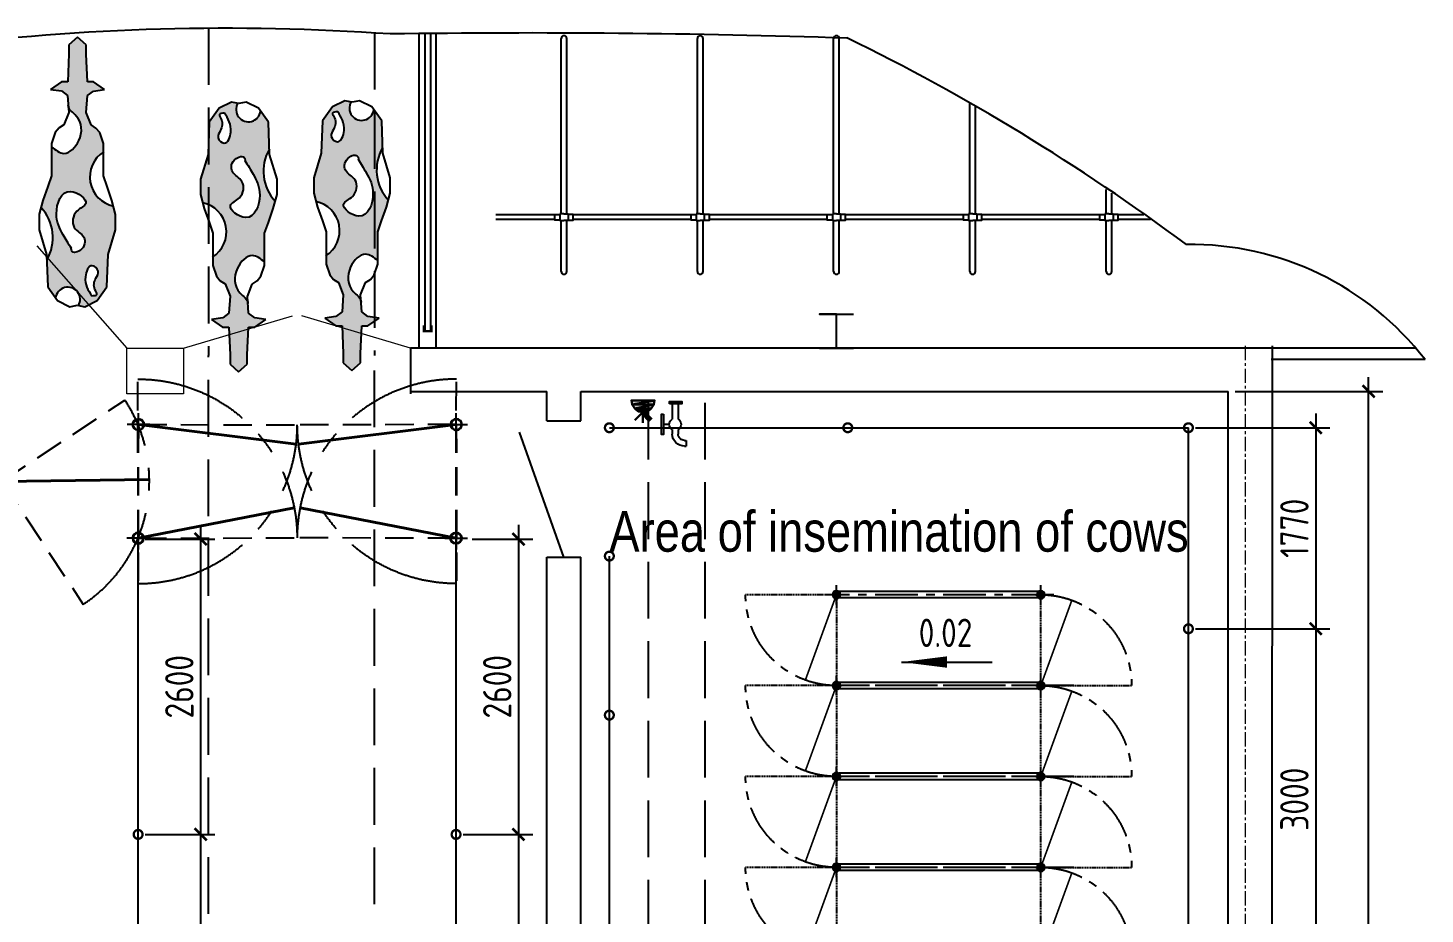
# Model space of a CAD drawing. Header units: millimetres. Extents: x 18087 to 88242, y 6810 to 56435.
# Drawn here: x 25002 to 37307, y 48635 to 56435 of the extents above; entities that cross this region are included whole.
import ezdxf

# ---------------------------------------------------------------- set-up
doc = ezdxf.new("R2010")
doc.units = ezdxf.units.MM
for name, pattern in [('CENTER', [2, 1.25, -0.25, 0.25, -0.25]), ('GOST2.303 4', [7, 5, -2, 0]), ('HIDDEN', [0.375, 0.25, -0.125])]:
    doc.linetypes.add(name, pattern=pattern)
for name, color, linetype in [('axis', 40, 'CENTER'), ('cows', 34, 'Continuous'), ('equipment2', 4, 'Continuous'), ('equipments', 4, 'Continuous'), ('rail', 4, 'Continuous'), ('rail2', 2, 'Continuous'), ('Tehnologia', 4, 'Continuous'), ('Tehnologiya', 4, 'Continuous'), ('txt', 7, 'Continuous'), ('wall', 5, 'Continuous'), ('water', 4, 'Continuous')]:
    doc.layers.add(name, color=color, linetype=linetype)
for name, color, linetype, lineweight in [('axis 2', 40, 'CENTER', 9), ('dim', 4, 'Continuous', 20), ('door', 9, 'Continuous', 9), ('Leader', 6, 'Continuous', 30)]:
    doc.layers.add(name, color=color, linetype=linetype, lineweight=lineweight)
doc.styles.add('Arial', font='arial.ttf', dxfattribs={"width": 0.8, "height": 1.75})
doc.styles.add('GOST 2.304', font='CS_Gost2304.shx')
doc.dimstyles.new('SPDS$0', dxfattribs={"dimscale": 100, "dimtxt": 2.5, "dimasz": 1.5, "dimexe": 1.25, "dimexo": 0.625, "dimtad": 1, "dimdec": 0, "dimrnd": 0.001, "dimtxsty": 'GOST 2.304', "dimblk": 'ARCHTICK', "dimcen": 1.5, "dimdle": 1.25, "dimadec": 0, "dimazin": 2, "dimtfac": 0.75, "dimtdec": 0, "dimtmove": 1, "dimatfit": 0, "dimfxl": 1, "dimtolj": 1, "dimarcsym": 0})

# ---------------------------------------------------------------- blocks, each defined once
blk = doc.blocks.new('_ARCHTICK')
at = {"color": 0, "linetype": 'ByBlock', "const_width": 0.15}
blk.add_lwpolyline([(-0.3535533905932748, -0.3535533905932766), (0.3535533905932748, 0.3535533905932766)], dxfattribs=at)
blk = doc.blocks.new('*D491')
at = {"layer": 'Defpoints', "color": 0, "ltscale": 125, "transparency": 16777216}
for p in [(35572.40121690572, 53235.39903453529), (36809.4230817544, 53235.39903453529), (36015.36226830787, 41235.47731732322)]:
    blk.add_point(p, dxfattribs=at)
at = {"layer": 'dim', "color": 0, "lineweight": -2, "ltscale": 125, "transparency": 16777216}
for p, q in [((36809.42308175439, 41110.47731732322), (36809.4230817544, 53360.39903453529)), ((35634.90121690572, 53235.39903453529), (36934.4230817544, 53235.39903453529)), ((36077.86226830787, 41235.47731732322), (36934.42308175439, 41235.47731732322))]:
    blk.add_line(p, q, dxfattribs=at)
at = {"layer": 'dim', "color": 0, "lineweight": -2, "ltscale": 125, "transparency": 16777216, "xscale": 150, "yscale": 150, "zscale": 150}
for p, rotation in [((36809.4230817544, 53235.39903453529), 90), ((36809.42308175439, 41235.47731732322), 270)]:
    blk.add_blockref('_ARCHTICK', p, dxfattribs=dict(at, rotation=rotation))
at = {"layer": 'dim', "color": 0, "ltscale": 125, "transparency": 16777216, "insert": (36621.92308175439, 47235.43817592926), "char_height": 250, "attachment_point": 5, "rotation": 90, "style": 'GOST 2.304'}
blk.add_mtext('\\A1;12000', dxfattribs=at)
blk = doc.blocks.new('arow')
at = {"color": 0}
blk.add_line((0, -0.1685101288165527), (0, 0.6314898711834473), dxfattribs=at)
at = {"color": 0, "ltscale": 800}
blk.add_lwpolyline([(0, -0.1685101288165527, 0, 0.1, 0), (0, 0.2314898711834473, 0.1832580585575705, 0.1832580585575705, 0)], format="xyseb", dxfattribs=at)
blk = doc.blocks.new('ring')
at = {"layer": 'Tehnologia', "const_width": 0.020480133985842}
blk.add_lwpolyline([(-0.0388720741330104, 0, 1), (0.0388720741330104, 0, 1)], format="xyb", close=True, dxfattribs=at)
blk = doc.blocks.new('z2')
at = {"layer": 'axis', "ltscale": 200}
for p, q in [((34.99999999767169, 26.99999999895226), (34.99999999767169, -26.99999999895226)), ((-8.000000001629815, -2.910383e-09), (77.99999999988358, -2.910383e-09))]:
    blk.add_line(p, q, dxfattribs=at)
at = {"layer": 'rail2', "color": 3, "ltscale": 0.6}
for p, q in [((0, 7.999999998719431), (15.99999999743886, 7.999999998719431)), ((0, 7.999999998719431), (0, -7.999999998719431)), ((15.99999999743886, 18.99999999732245), (15.99999999743886, -19.00000000314321)), ((53.99999999790452, 18.99999999732245), (15.99999999743886, 18.99999999732245)), ((53.99999999790452, 18.99999999732245), (53.99999999790452, -19.00000000314321)), ((53.99999999790452, 7.999999998719431), (69.99999999825377, 7.999999998719431)), ((69.99999999825377, 7.999999998719431), (69.99999999825377, -7.999999998719431)), ((0, -7.999999998719431), (15.99999999743886, -7.999999998719431)), ((53.99999999790452, -19.00000000314321), (15.99999999743886, -19.00000000314321)), ((53.99999999790452, -7.999999998719431), (69.99999999825377, -7.999999998719431))]:
    blk.add_line(p, q, dxfattribs=at)
blk.add_circle((34.99999999767169, -2.910383e-09), 8, dxfattribs=at)
blk = doc.blocks.new('*U530')
at = {"layer": 'axis', "ltscale": 300}
for p, q in [((0, -1916.039004461374), (0, 90)), ((800, -2090), (800, 90)), ((800, -2090), (800, 90))]:
    blk.add_line(p, q, dxfattribs=at)
at = {"layer": 'equipments', "ltscale": 100}
for p, q in [((85, -1.164153e-10), (-85, -1.164153e-10)), ((885, -1.164153e-10), (715, -1.164153e-10)), ((885, -1.164153e-10), (715, -1.164153e-10)), ((85, -1799.999999999767), (-85, -1799.999999999767)), ((885, -1799.999999999767), (715, -1799.999999999767)), ((885, -1799.999999999767), (715, -1799.999999999767))]:
    blk.add_line(p, q, dxfattribs=at)
at = {"layer": 'equipments', "ltscale": 100, "const_width": 15}
for points in [[(0, 0.0014705582291299), (751.7539244685322, 273.6180582245579)], [(800.0000000000454, -1800.001470558229), (48.24607553151316, -2073.618058224558)]]:
    blk.add_lwpolyline(points, dxfattribs=at)
at = {"layer": 'Tehnologiya', "color": 3, "linetype": 'HIDDEN', "ltscale": 40}
for p, q in [((0.0007064305245876, 0.0029411119178349), (0.0007064291276038, 800.0029411149444)), ((0, 0.0014705552023315), (800, 0.003052574815456)), ((800.0000000000454, -1800.001470555202), (4.5361e-11, -1800.003052574815)), ((800.0000000000454, -1800.001470555202), (799.9999999986484, -2600.001470558229))]:
    blk.add_line(p, q, dxfattribs=at)
at = {"layer": 'Tehnologiya', "color": 4, "ltscale": 100}
for p, q in [((-28.5, -1779.683750345954), (-28.5, -20.31624965392984)), ((28.5, -1779.683750345954), (28.5, -20.31624965392984)), ((771.5, -1779.683750345954), (771.5, -20.31624965392984)), ((828.5, -1779.683750345954), (828.5, -20.31624965392984))]:
    blk.add_line(p, q, dxfattribs=at)
at = {"layer": 'Tehnologiya', "color": 2, "ltscale": 100}
for p, q in [((771.5, -1779.683750345954), (771.5, -20.31624965392984)), ((828.5, -1779.683750345837), (828.5, -20.31624965392984))]:
    blk.add_line(p, q, dxfattribs=at)
at = {"layer": 'Tehnologiya', "color": 4, "ltscale": 1000}
for centre in [(0, 0), (800, 0), (800, 0), (0, -1799.999999999884), (800, -1799.999999999767), (800, -1799.999999999884)]:
    blk.add_circle(centre, 35, dxfattribs=at)
at = {"layer": 'Tehnologiya', "color": 3, "linetype": 'CENTER', "ltscale": 300}
for centre, start, end in [((1.3969839e-09, 0.0014705582291299), 359.9998946790166, 90), ((799.9999999986484, -1800.001470558229), 179.9998946790166, 270)]:
    blk.add_arc(centre, 800, start, end, dxfattribs=at)
at = {"layer": 'Tehnologiya', "rotation": 90}
for p in [(2.328306e-10, -34.99852944107238), (799.999999997206, -34.99852944095596), (800.0000000002328, -34.99852944107238)]:
    blk.add_blockref('z2', p, dxfattribs=at)
at = {"layer": 'Tehnologiya', "xscale": -1, "rotation": 90}
for p in [(2.781917e-10, -1765.001470558927), (799.9999999972514, -1765.001470559044), (800.0000000002782, -1765.001470558927)]:
    blk.add_blockref('z2', p, dxfattribs=at)
blk = doc.blocks.new('*D434')
at = {"layer": 'Defpoints', "color": 0, "ltscale": 125, "transparency": 16777216}
for p in [(35222.41425939246, 51145.61136647757), (35222.41425939246, 48145.61136647757), (36343.26286840501, 48145.61136647757)]:
    blk.add_point(p, dxfattribs=at)
at = {"layer": 'dim', "color": 0, "lineweight": -2, "ltscale": 125, "transparency": 16777216}
for p, q in [((36343.26286840502, 51270.61136647757), (36343.26286840501, 48020.61136647757)), ((35284.91425939246, 51145.61136647757), (36468.26286840502, 51145.61136647757)), ((35284.91425939246, 48145.61136647757), (36468.26286840501, 48145.61136647757))]:
    blk.add_line(p, q, dxfattribs=at)
at = {"layer": 'dim', "color": 0, "lineweight": -2, "ltscale": 125, "transparency": 16777216, "xscale": 150, "yscale": 150, "zscale": 150}
for p, rotation in [((36343.26286840502, 51145.61136647757), 90), ((36343.26286840501, 48145.61136647757), 270)]:
    blk.add_blockref('_ARCHTICK', p, dxfattribs=dict(at, rotation=rotation))
at = {"layer": 'dim', "color": 0, "ltscale": 125, "transparency": 16777216, "insert": (36155.76286840501, 49645.61136647758), "char_height": 250, "attachment_point": 5, "rotation": 90, "style": 'GOST 2.304'}
blk.add_mtext('\\A1;3000', dxfattribs=at)
blk = doc.blocks.new('*D435')
at = {"layer": 'Defpoints', "color": 0, "ltscale": 125, "transparency": 16777216}
for p in [(35222.41425939246, 52915.61136647757), (35222.41425939246, 51145.61136647757), (36343.26286840501, 51145.61136647757)]:
    blk.add_point(p, dxfattribs=at)
at = {"layer": 'dim', "color": 0, "lineweight": -2, "ltscale": 125, "transparency": 16777216}
for p, q in [((36343.26286840501, 53040.61136647757), (36343.26286840501, 51020.61136647757)), ((35284.91425939246, 52915.61136647757), (36468.26286840501, 52915.61136647757)), ((35284.91425939246, 51145.61136647757), (36468.26286840501, 51145.61136647757))]:
    blk.add_line(p, q, dxfattribs=at)
at = {"layer": 'dim', "color": 0, "lineweight": -2, "ltscale": 125, "transparency": 16777216, "xscale": 150, "yscale": 150, "zscale": 150}
for p, rotation in [((36343.26286840501, 52915.61136647757), 90), ((36343.26286840501, 51145.61136647757), 270)]:
    blk.add_blockref('_ARCHTICK', p, dxfattribs=dict(at, rotation=rotation))
at = {"layer": 'dim', "color": 0, "ltscale": 125, "transparency": 16777216, "insert": (36155.762868405, 52030.61136647758), "char_height": 250, "attachment_point": 5, "rotation": 90, "style": 'GOST 2.304'}
blk.add_mtext('\\A1;1770', dxfattribs=at)
blk = doc.blocks.new('stand')
at = {"layer": 'Tehnologia', "ltscale": 1000}
h = blk.add_hatch(dxfattribs=at)
h.set_pattern_fill('ANSI31', color=3, style=0)
h.set_pattern_definition([(45, (-254466.7920016464, -40933.06905482139), (-2.245064030267288, 2.245064030267288), [])])
h.paths.add_polyline_path([(46, 0), (51, 0, 0.414213562373095), (0, 51), (0, 46, -0.414213562373095)])
h.paths.add_polyline_path([(51, 0), (46, 0, -0.414213562373095), (0, -46), (0, -51, 0.414213562373095)])
h.paths.add_polyline_path([(-46, 0), (-51, 0, 0.414213562373095), (0, -51), (0, -46, -0.414213562373095)])
h.paths.add_polyline_path([(-51, 0), (-46, 0, -0.414213562373095), (0, 46), (0, 51, 0.414213562373095)])
at = {"layer": 'Tehnologia', "color": 3}
for p, q in [((-100, 0), (100, 0)), ((0, -100), (0, 100))]:
    blk.add_line(p, q, dxfattribs=at)
at = {"layer": 'Tehnologia', "ltscale": 1000}
for radius in [51, 46]:
    blk.add_circle((0, 0), radius, dxfattribs=at)
blk = doc.blocks.new('*U509')
at = {"layer": 'Tehnologia', "color": 3, "linetype": 'HIDDEN', "ltscale": 1000}
for q in [(0, 1400.000000000582), (1400.000000000582, 0)]:
    blk.add_line((0, 0), q, dxfattribs=at)
at = {"layer": 'Tehnologia', "color": 0, "lineweight": 40, "ltscale": 1000}
blk.add_line((0, 0), (264.2730558654796, 1374.830808479775), dxfattribs=at)
at = {"layer": 'Tehnologia', "color": 3, "linetype": 'CENTER', "ltscale": 800}
blk.add_arc((0, 0), 1400.000000000582, 0, 90, dxfattribs=at)
at = {"layer": 'Tehnologia', "extrusion": (0, 0, -1), "xscale": -1, "zscale": -1, "rotation": 180}
blk.add_blockref('stand', (0, 0), dxfattribs=at)
blk = doc.blocks.new('*U508')
at = {"layer": 'Tehnologia', "color": 3, "linetype": 'HIDDEN', "ltscale": 1000}
for q in [(0, 1400.000000000117), (1400.000000000117, 0)]:
    blk.add_line((0, 0), q, dxfattribs=at)
at = {"layer": 'Tehnologia', "color": 0, "lineweight": 40, "ltscale": 1000}
blk.add_line((0, 0), (264.3266755915693, 1374.820500491259), dxfattribs=at)
at = {"layer": 'Tehnologia', "color": 3, "linetype": 'CENTER', "ltscale": 800}
blk.add_arc((0, 0), 1400.000000000117, 0, 90, dxfattribs=at)
at = {"layer": 'Tehnologia', "extrusion": (0, 0, -1), "xscale": -1, "zscale": -1, "rotation": 180}
blk.add_blockref('stand', (0, 0), dxfattribs=at)
blk = doc.blocks.new('*U507')
at = {"layer": 'Tehnologia', "color": 3, "linetype": 'HIDDEN', "ltscale": 1000}
for q in [(0, 1399.999999999651), (1399.999999999651, 0)]:
    blk.add_line((0, 0), q, dxfattribs=at)
at = {"layer": 'Tehnologia', "color": 0, "lineweight": 40, "ltscale": 1000}
blk.add_line((0, 0), (168.6535593831065, 1389.804294462508), dxfattribs=at)
at = {"layer": 'Tehnologia', "color": 3, "linetype": 'CENTER', "ltscale": 800}
blk.add_arc((0, 0), 1399.999999999651, 0, 90, dxfattribs=at)
at = {"layer": 'Tehnologia', "extrusion": (0, 0, -1), "xscale": -1, "zscale": -1, "rotation": 180}
blk.add_blockref('stand', (0, 0), dxfattribs=at)
blk = doc.blocks.new('*U510')
at = {"layer": 'Tehnologia', "color": 3, "linetype": 'HIDDEN', "ltscale": 1000}
for q in [(0, 1400.000000000116), (1400.000000000116, 0)]:
    blk.add_line((0, 0), q, dxfattribs=at)
at = {"layer": 'Tehnologia', "color": 0, "lineweight": 40, "ltscale": 1000}
blk.add_line((0, 0), (170.3953830168859, 1389.591815407263), dxfattribs=at)
at = {"layer": 'Tehnologia', "color": 3, "linetype": 'CENTER', "ltscale": 800}
blk.add_arc((0, 0), 1400.000000000116, 0, 90, dxfattribs=at)
at = {"layer": 'Tehnologia', "extrusion": (0, 0, -1), "xscale": -1, "zscale": -1, "rotation": 180}
blk.add_blockref('stand', (0, 0), dxfattribs=at)
blk = doc.blocks.new('*D315')
at = {"layer": 'Defpoints', "color": 0, "ltscale": 125, "transparency": 16777216}
for p in [(26052.32982646131, 49335.55355628185), (25972.79338853869, 46335.55355688185), (26522.86783794563, 46335.55355688185)]:
    blk.add_point(p, dxfattribs=at)
at = {"layer": 'dim', "color": 0, "lineweight": -2, "ltscale": 125, "transparency": 16777216}
for p, q in [((26522.86783794563, 49460.55355628185), (26522.86783794563, 46210.55355688185)), ((26114.82982646131, 49335.55355628185), (26647.86783794563, 49335.55355628185)), ((26035.29338853869, 46335.55355688185), (26647.86783794563, 46335.55355688185))]:
    blk.add_line(p, q, dxfattribs=at)
at = {"layer": 'dim', "color": 0, "lineweight": -2, "ltscale": 125, "transparency": 16777216, "xscale": 150, "yscale": 150, "zscale": 150}
for p, rotation in [((26522.86783794563, 49335.55355628185), 90), ((26522.86783794563, 46335.55355688185), 270)]:
    blk.add_blockref('_ARCHTICK', p, dxfattribs=dict(at, rotation=rotation))
at = {"layer": 'dim', "color": 0, "ltscale": 125, "transparency": 16777216, "insert": (26335.36783794562, 47835.55355658186), "char_height": 250, "attachment_point": 5, "rotation": 90, "style": 'GOST 2.304'}
blk.add_mtext('\\A1;3000', dxfattribs=at)
blk = doc.blocks.new('*D316')
at = {"layer": 'Defpoints', "color": 0, "ltscale": 125, "transparency": 16777216}
for p in [(25972.39050354778, 51935.46423792747), (25972.79338853869, 49335.55355628185), (26522.86783794563, 49335.55355628185)]:
    blk.add_point(p, dxfattribs=at)
at = {"layer": 'dim', "color": 0, "lineweight": -2, "ltscale": 125, "transparency": 16777216}
for p, q in [((26522.86783794563, 52060.46423792747), (26522.86783794563, 49210.55355628185)), ((26034.89050354778, 51935.46423792747), (26647.86783794563, 51935.46423792747)), ((26035.29338853869, 49335.55355628185), (26647.86783794563, 49335.55355628185))]:
    blk.add_line(p, q, dxfattribs=at)
at = {"layer": 'dim', "color": 0, "lineweight": -2, "ltscale": 125, "transparency": 16777216, "xscale": 150, "yscale": 150, "zscale": 150}
for p, rotation in [((26522.86783794563, 51935.46423792747), 90), ((26522.86783794563, 49335.55355628185), 270)]:
    blk.add_blockref('_ARCHTICK', p, dxfattribs=dict(at, rotation=rotation))
at = {"layer": 'dim', "color": 0, "ltscale": 125, "transparency": 16777216, "insert": (26335.36783794562, 50635.50889710466), "char_height": 250, "attachment_point": 5, "rotation": 90, "style": 'GOST 2.304'}
blk.add_mtext('\\A1;2600', dxfattribs=at)
blk = doc.blocks.new('*D319')
at = {"layer": 'Defpoints', "color": 0, "ltscale": 125, "transparency": 16777216}
for p in [(28852.12057380301, 49335.556897162), (28772.58413588039, 46335.55689776201), (29322.65858528732, 46335.55689776201)]:
    blk.add_point(p, dxfattribs=at)
at = {"layer": 'dim', "color": 0, "lineweight": -2, "ltscale": 125, "transparency": 16777216}
for p, q in [((29322.65858528732, 49460.556897162), (29322.65858528732, 46210.55689776201)), ((28914.62057380301, 49335.556897162), (29447.65858528732, 49335.556897162)), ((28835.08413588039, 46335.55689776201), (29447.65858528732, 46335.55689776201))]:
    blk.add_line(p, q, dxfattribs=at)
at = {"layer": 'dim', "color": 0, "lineweight": -2, "ltscale": 125, "transparency": 16777216, "xscale": 150, "yscale": 150, "zscale": 150}
for p, rotation in [((29322.65858528732, 49335.556897162), 90), ((29322.65858528732, 46335.55689776201), 270)]:
    blk.add_blockref('_ARCHTICK', p, dxfattribs=dict(at, rotation=rotation))
at = {"layer": 'dim', "color": 0, "ltscale": 125, "transparency": 16777216, "insert": (29135.15858528732, 47835.55689746201), "char_height": 250, "attachment_point": 5, "rotation": 90, "style": 'GOST 2.304'}
blk.add_mtext('\\A1;3000', dxfattribs=at)
blk = doc.blocks.new('*D320')
at = {"layer": 'Defpoints', "color": 0, "ltscale": 125, "transparency": 16777216}
for p in [(28851.35108671121, 51935.31087655226), (28772.58413588039, 49335.556897162), (29322.65858528732, 49335.556897162)]:
    blk.add_point(p, dxfattribs=at)
at = {"layer": 'dim', "color": 0, "lineweight": -2, "ltscale": 125, "transparency": 16777216}
for p, q in [((29322.65858528732, 52060.31087655226), (29322.65858528732, 49210.556897162)), ((28913.85108671121, 51935.31087655226), (29447.65858528732, 51935.31087655226)), ((28835.08413588039, 49335.556897162), (29447.65858528732, 49335.556897162))]:
    blk.add_line(p, q, dxfattribs=at)
at = {"layer": 'dim', "color": 0, "lineweight": -2, "ltscale": 125, "transparency": 16777216, "xscale": 150, "yscale": 150, "zscale": 150}
for p, rotation in [((29322.65858528732, 51935.31087655226), 90), ((29322.65858528732, 49335.556897162), 270)]:
    blk.add_blockref('_ARCHTICK', p, dxfattribs=dict(at, rotation=rotation))
at = {"layer": 'dim', "color": 0, "ltscale": 125, "transparency": 16777216, "insert": (29135.15858528732, 50635.43388685714), "char_height": 250, "attachment_point": 5, "rotation": 90, "style": 'GOST 2.304'}
blk.add_mtext('\\A1;2600', dxfattribs=at)
blk = doc.blocks.new('*U511')
at = {"layer": 'Tehnologia', "color": 3, "linetype": 'HIDDEN', "ltscale": 1000}
for q in [(0, 1298.383386170869), (1298.383386170869, 0)]:
    blk.add_line((0, 0), q, dxfattribs=at)
at = {"layer": 'Tehnologia', "color": 0, "lineweight": 40, "ltscale": 1000}
blk.add_line((0, 0), (703.0794548745826, 1091.548760989536), dxfattribs=at)
at = {"layer": 'Tehnologia', "color": 3, "linetype": 'CENTER', "ltscale": 800}
blk.add_arc((0, 0), 1298.383386170869, 0, 90, dxfattribs=at)
at = {"layer": 'Tehnologia', "extrusion": (0, 0, -1), "xscale": -1, "zscale": -1, "rotation": 180}
blk.add_blockref('stand', (0, 0), dxfattribs=at)
blk = doc.blocks.new('A$C33A255CA')
for points in [[(192, -72), (204, 0), (-204, 0)], [(192, -72), (-192, -72), (-204, 0)], [(144, -144), (192, -72), (-192, -72)], [(144, -144), (-144, -144), (-192, -72)], [(84, -192), (144, -144), (-144, -144)], [(84, -192), (-84, -192), (-144, -144)], [(0, -204), (84, -192), (-84, -192)]]:
    blk.add_hatch(color=0).paths.add_polyline_path(points)
at = {"color": 0, "lineweight": 70}
blk.add_line((0, -204), (-132, -348), dxfattribs=at)
at = {"color": 0}
for points in [[(192, -72), (204, 0), (-204, 0), (192, -72), (192, -72)], [(192, -72), (-192, -72), (-204, 0), (192, -72), (192, -72)], [(-204, 0), (-192, -72), (-144, -144), (-84, -192), (0, -204), (84, -192), (144, -144), (192, -72), (204, 0)], [(144, -144), (192, -72), (-192, -72), (144, -144), (144, -144)], [(144, -144), (-144, -144), (-192, -72), (144, -144), (144, -144)], [(84, -192), (144, -144), (-144, -144), (84, -192), (84, -192)], [(84, -192), (-84, -192), (-144, -144), (84, -192), (84, -192)], [(0, -204), (84, -192), (-84, -192), (0, -204), (0, -204)], [(0, -396), (0, -204), (144, -348)]]:
    blk.add_lwpolyline(points, dxfattribs=at)
blk = doc.blocks.new('A$C57A1179C')
at = {"layer": 'water', "color": 4}
for p, q in [((32.22921867854893, 41.13193263458015), (223.0257831360213, 41.13193263458015)), ((289.0371827785857, 80.79565030550657), (289.0371827785857, 151.0112694782201)), ((355.0485824209172, 41.13193263458015), (410.7770859790035, 41.1319326345797)), ((32.22921867854893, -32.05045217676161), (224.7016177237965, -32.05045217676161)), ((353.3727478333749, -32.05045217676161), (410.5947011678945, -32.05045217676161)), ((490.5947011678945, -112.0504521771177), (490.5947011676617, -133.1169074685322)), ((490.5947011676617, -133.1169074685322), (563.7770859790035, -133.1169074685304)), ((563.7770859790035, -111.8680673654203), (563.7770859790035, -133.1169074685304))]:
    blk.add_line(p, q, dxfattribs=at)
for points in [[(161.8841584061738, 151.0112694782201), (416.1902071512304, 151.0112694782201), (416.1902071512304, 178.56760225771), (161.8841584061738, 178.56760225771)], [(32.22921867854893, 77.91270447336137), (0, 77.91270447336137), (0, -77.91270447336137), (32.22921867854893, -77.91270447336137)]]:
    blk.add_lwpolyline(points, close=True, dxfattribs=at)
for centre, radius, start, end in [((289.0371827785857, 6.033175549189764), 74.76247475631536, 27.99991425227316, 152.0000857477268), ((410.7770859790035, -111.8680673654203), 153, 0, 90), ((289.0371827785857, 6.033175549189764), 74.76247475631536, 210.6235366251147, 329.3764633748853), ((410.5947011678945, -112.0504521767616), 80, -2.60551e-10, 90)]:
    blk.add_arc(centre, radius, start, end, dxfattribs=at)
blk = doc.blocks.new('A$C44A16853')
at = {"layer": 'rail', "ltscale": 0.3}
for p, q in [((-25, -49.99999999999494), (-25, -497.6665365153458)), ((25, -49.99999999999494), (25, -497.6665365153458)), ((-600, -507.1593201304786), (-80.89061715803109, -507.1593201304786)), ((-600, -547.1593201304786), (-80.89061715803109, -547.1593201304786)), ((-36.22733553405851, -547.1593201304786), (-36.18427904089913, -547.1593201304786)), ((-36.18887634924613, -497.6665365153458), (0, -497.6665365153458)), ((-36.18887634924613, -556.6466244924814), (-36.18887634924613, -497.6665365153458)), ((0, -556.6466244924814), (-36.18887634924613, -556.6466244924814)), ((-25, -556.6466244924814), (-25, -2100.110320203472)), ((36.18887634924613, -497.6665365153458), (0, -497.6665365153458)), ((0, -556.6466244924814), (36.18887634924613, -556.6466244924814)), ((25, -556.6466244924814), (25, -2100.110320203472)), ((36.18887634924613, -556.6466244924814), (36.18887634924613, -497.6665365153458)), ((36.18887634924613, -507.1593201304786), (36.22733553382568, -507.1593201304786)), ((36.18887634924613, -547.1593201304786), (36.22733553382568, -547.1593201304786)), ((80.89061715803109, -507.1593201304786), (600, -507.1593201304786)), ((80.89061715803109, -547.1593201304786), (600, -547.1593201304786))]:
    blk.add_line(p, q, dxfattribs=at)
for points in [[(-36.22733553405851, -503.0119913513772), (-80.89061715803109, -503.0119913513772), (-80.89061715803109, -551.2545960061252), (-36.22733553405851, -551.2545960061252)], [(36.22733553382568, -503.0119913513772), (80.89061715803109, -503.0119913513772), (80.89061715803109, -551.2545960061252), (36.22733553382568, -551.2545960061252)]]:
    blk.add_lwpolyline(points, close=True, dxfattribs=at)
for centre, start, end in [((-1.5e-15, -49.99999999999494), 0, 180), ((0, -2100.110320203472), 180, 0)]:
    blk.add_arc(centre, 24.99999999999494, start, end, dxfattribs=at)
blk = doc.blocks.new('cow1')
at = {"layer": 'cows'}
h = blk.add_hatch(color=256, dxfattribs=at)
edge = h.paths.add_edge_path()
edge.add_line((4005.729900868369, 7269.936482766448), (4081.181870777649, 7269.936482766448))
edge.add_line((4081.181870777649, 7269.936482766448), (4176.171870777644, 7302.504482766451))
edge.add_line((4176.171870777644, 7302.504482766451), (4216.881870777643, 7335.072482766448))
edge.add_line((4216.881870777643, 7335.072482766448), (4244.021870777643, 7378.496482766448))
edge.add_line((4244.021870777643, 7378.496482766448), (4352.581870777643, 7421.920482766448))
edge.add_line((4352.581870777643, 7421.920482766448), (4501.851870777641, 7411.064482766448))
edge.add_line((4501.851870777641, 7411.064482766448), (4542.561870777643, 7356.784482766447))
edge.add_line((4542.561870777643, 7356.784482766447), (4556.131870777642, 7259.080482766446))
edge.add_line((4556.131870777642, 7259.080482766446), (4623.981870777642, 7356.784482766448))
edge.add_line((4623.981870777642, 7356.784482766448), (4623.981870777642, 7411.064482766448))
edge.add_line((4623.981870777642, 7411.064482766448), (4868.241870777662, 7421.920482766448))
edge.add_line((4868.241870777662, 7421.920482766448), (4949.661870777641, 7421.920482766447))
edge.add_line((4949.661870777641, 7421.920482766447), (5017.511870777643, 7497.912482766449))
edge.add_line((5017.511870777643, 7497.912482766449), (4949.661870777642, 7573.904482766449))
edge.add_line((4949.661870777642, 7573.904482766449), (4868.241870777655, 7573.904482766447))
edge.add_line((4868.241870777655, 7573.904482766447), (4623.981870777642, 7584.760482766448))
edge.add_line((4623.981870777642, 7584.760482766448), (4623.981870777642, 7639.040482766447))
edge.add_line((4623.981870777642, 7639.040482766447), (4556.131870777643, 7736.744482766449))
edge.add_line((4556.131870777643, 7736.744482766449), (4542.561870777643, 7639.040482766449))
edge.add_line((4542.561870777643, 7639.040482766449), (4501.851870777641, 7584.760482766446))
edge.add_line((4501.851870777641, 7584.760482766446), (4403.706092147876, 7577.62260795701))
edge.add_spline(control_points=[(4403.706092147875, 7577.622607957011), (4371.604461978063, 7570.127057811803), (4305.013386465435, 7458.049259889551), (4113.863761152854, 7447.589350219907), (3954.647778568049, 7603.427826229662), (4022.192335603547, 7690.086131063721), (4050.308250359232, 7725.888482766449)], knot_values=[0.937114566842979, 0.937114566842979, 0.937114566842979, 0.937114566842979, 105.490377304798, 322.9956379010728, 496.3226527308639, 618.3674094501239, 618.3674094501239, 618.3674094501239, 618.3674094501239], degree=3, periodic=0)
edge.add_line((4050.308250359231, 7725.888482766448), (3796.211870777645, 7725.888482766447))
edge.add_line((3796.211870777645, 7725.888482766447), (3701.221870777573, 7758.456482766486))
edge.add_line((3701.221870777573, 7758.456482766486), (3579.091870777636, 7801.880482766453))
edge.add_line((3579.091870777636, 7801.880482766453), (3516.967733238029, 7818.44691944368))
edge.add_arc((3250.937376735139, 8106.27038422817), 391.9368539211426, 239.83686891767928, 312.7466810598057, ccw=False)
edge.add_line((3054.003336705653, 7767.402443373229), (2819.171870777643, 7758.456482766448))
edge.add_line((2819.171870777643, 7758.456482766448), (2721.667293720313, 7689.11989463679))
edge.add_arc((2707.663811883616, 7581.796421544081), 108.2331990667941, -119.6005938645875, 82.56608920093112, ccw=False)
edge.add_line((2654.201928091505, 7487.68875787299), (2642.761870777642, 7432.77648276645))
edge.add_line((2642.761870777642, 7432.77648276645), (2697.041870777641, 7324.21648276645))
edge.add_line((2697.041870777641, 7324.21648276645), (2819.171870777642, 7237.368482766448))
edge.add_line((2819.171870777642, 7237.368482766448), (3104.141870777643, 7226.512482766447))
edge.add_line((3104.141870777643, 7226.512482766447), (3321.261870777642, 7161.376482766448))
edge.add_line((3321.261870777642, 7161.376482766448), (3456.961870777646, 7161.376482766447))
edge.add_line((3456.961870777646, 7161.376482766447), (3530.161941355623, 7180.896501587242))
edge.add_arc((3786.338749897234, 7127.179274028083), 261.7481571495927, 33.05194079190471, 168.1573378488133, ccw=False)
edge = h.paths.add_edge_path(flags=16)
edge.add_spline(control_points=[(3159.317058952869, 7553.503467365235), (3158.380294806679, 7553.4783031796), (3106.163020756881, 7551.332412045819), (3136.942166541616, 7435.702486414069), (3270.897906949474, 7415.102441958807), (3329.624692616441, 7557.821685370682), (3491.325041629019, 7535.546436625354), (3553.738094286741, 7360.070065581329), (3744.56295158335, 7612.885389257458), (3456.433084601528, 7715.655004219167), (3293.785491060079, 7636.016067590756), (3199.931417791085, 7577.759108322013), (3161.48884091549, 7553.806480072544)], knot_values=[6.091548214943487, 6.091548214943487, 6.091548214943487, 6.091548214943487, 7.757048949703176, 88.1548451918361, 208.1757060358671, 329.337467702965, 474.3788401291522, 577.9482110075882, 749.8772167503097, 982.1290831145602, 1176.712515516835, 1311.775237346656, 1311.775237346656, 1311.775237346656, 1311.775237346656], degree=3, periodic=0)
edge.add_spline(control_points=[(3161.883052667072, 7553.515455436974), (3161.82874956965, 7553.665265965302), (3161.684685169555, 7553.7571347226), (3161.488840915499, 7553.806480072528)], knot_values=[1320.638414995209, 1320.638414995209, 1320.638414995209, 1320.638414995209, 1321.190784680367, 1321.190784680367, 1321.190784680367, 1321.190784680367], degree=3, periodic=0)
edge = h.paths.add_edge_path(flags=16)
edge.add_spline(control_points=[(2740.460259648375, 7370.883976201381), (2788.547457360506, 7402.163603095827), (2868.136941208764, 7453.934749636707), (3040.878993273325, 7389.740006131074), (2958.508238855311, 7295.261245115443), (2883.656831199762, 7345.132414586173), (2815.458852931319, 7363.819816683352), (2743.476967983011, 7309.353649120338), (2741.472521573323, 7350.237363925803), (2740.460259648375, 7370.883976201381)], knot_values=[0, 0, 0, 0, 175.0205952670998, 289.6779081100263, 361.2799767675475, 426.1411089608386, 527.6383307592899, 573.0247730965492, 619.329636953481, 619.329636953481, 619.329636953481, 619.329636953481], degree=3, periodic=0)
at = {"layer": 'cows', "linetype": 'Continuous'}
for p, q in [((2819.171870777643, 7758.456482766448), (2697.041870777643, 7671.608482766447)), ((3104.141870777642, 7769.312482766448), (2819.171870777643, 7758.456482766448)), ((3321.261870777643, 7834.448482766447), (3104.141870777642, 7769.312482766448)), ((3456.961870777643, 7834.448482766447), (3321.261870777643, 7834.448482766447)), ((3579.091870777643, 7801.880482766448), (3456.961870777643, 7834.448482766447)), ((3701.221870777642, 7758.456482766448), (3579.091870777643, 7801.880482766448)), ((3796.211870777643, 7725.888482766448), (3701.221870777642, 7758.456482766448)), ((2697.041870777643, 7671.608482766447), (2642.761870777642, 7563.048482766448)), ((4081.181870777643, 7725.888482766448), (3796.211870777643, 7725.888482766448)), ((4176.171870777643, 7693.320482766448), (4081.181870777643, 7725.888482766448)), ((4244.021870777643, 7617.328482766448), (4216.881870777643, 7660.752482766448)), ((4542.561870777643, 7639.040482766448), (4501.851870777642, 7584.760482766447)), ((4556.131870777643, 7736.744482766449), (4542.561870777643, 7639.040482766448)), ((4623.981870777642, 7639.040482766448), (4556.131870777643, 7736.744482766449)), ((4623.981870777642, 7584.760482766447), (4623.981870777642, 7639.040482766448)), ((2642.761870777642, 7563.048482766448), (2656.331870777643, 7497.912482766448)), ((4352.581870777643, 7573.904482766448), (4244.021870777643, 7617.328482766448)), ((4501.851870777642, 7584.760482766447), (4352.581870777643, 7573.904482766448)), ((4868.241870777643, 7573.904482766448), (4623.981870777642, 7584.760482766447)), ((4949.661870777642, 7573.904482766448), (4868.241870777643, 7573.904482766448)), ((5017.511870777643, 7497.912482766448), (4949.661870777642, 7573.904482766448)), ((2656.331870777643, 7497.912482766448), (2642.761870777642, 7432.776482766448)), ((2642.761870777642, 7432.776482766448), (2697.041870777643, 7324.216482766448)), ((4244.021870777643, 7378.496482766448), (4352.581870777643, 7421.920482766448)), ((4352.581870777643, 7421.920482766448), (4501.851870777642, 7411.064482766448)), ((4501.851870777642, 7411.064482766448), (4542.561870777643, 7356.784482766448)), ((4623.981870777642, 7411.064482766448), (4868.241870777643, 7421.920482766448)), ((4623.981870777642, 7356.784482766448), (4623.981870777642, 7411.064482766448)), ((4868.241870777643, 7421.920482766448), (4949.661870777642, 7421.920482766448)), ((4949.661870777642, 7421.920482766448), (5017.511870777643, 7497.912482766448)), ((5017.511870777643, 7497.912482766448), (5017.511870777643, 7497.912482766448)), ((2697.041870777643, 7324.216482766448), (2819.171870777643, 7237.368482766447)), ((3701.221870777642, 7237.368482766447), (3796.211870777643, 7269.936482766448)), ((3796.211870777643, 7269.936482766448), (4081.181870777643, 7269.936482766448)), ((4081.181870777643, 7269.936482766448), (4176.171870777643, 7302.504482766448)), ((4176.171870777643, 7302.504482766448), (4216.881870777643, 7335.072482766448)), ((4216.881870777643, 7335.072482766448), (4244.021870777643, 7378.496482766448)), ((4542.561870777643, 7356.784482766448), (4556.131870777643, 7259.080482766448)), ((4556.131870777643, 7259.080482766448), (4623.981870777642, 7356.784482766448)), ((2819.171870777643, 7237.368482766447), (3104.141870777642, 7226.512482766448)), ((3104.141870777642, 7226.512482766448), (3321.261870777643, 7161.376482766448)), ((3321.261870777643, 7161.376482766448), (3456.961870777643, 7161.376482766448)), ((3456.961870777643, 7161.376482766448), (3579.091870777643, 7193.944482766447)), ((3579.091870777643, 7193.944482766447), (3701.221870777642, 7237.368482766447))]:
    blk.add_line(p, q, dxfattribs=at)
at = {"layer": 'cows', "color": 26, "linetype": 'Continuous'}
blk.add_line((4216.881870777643, 7660.752482766448), (4176.171870777643, 7693.320482766448), dxfattribs=at)
at = {"layer": 'cows'}
for centre, radius, start, end in [((3250.93737673514, 8106.27038422817), 391.9368539211429, 240.0289184511359, 313.0987657416568), ((2707.663811883616, 7581.796421544081), 108.2331990667941, 239.7037824537227, 82.73369674176622), ((3786.338749897234, 7127.179274028084), 261.7481571495926, 32.28982983952777, 168.3638901693769)]:
    blk.add_arc(centre, radius, start, end, dxfattribs=at)
for points, knots in [([(3156.287419015018, 7550.565232723988), (3196.46328394128, 7575.602102532353), (3292.022225090481, 7635.152700210062), (3456.433084601528, 7715.65500421917), (3744.56295158335, 7612.885389257455), (3553.738094286742, 7360.070065581332), (3491.325041629017, 7535.546436625351), (3329.624692616442, 7557.82168537068), (3270.897906949474, 7415.10244195881), (3136.942166541618, 7435.702486414059), (3105.560821634223, 7553.594730833203), (3165.456730131662, 7553.580617619285), (3156.701281191468, 7552.956547337979), (3161.906730014467, 7554.309294829185), (3161.906730014467, 7553.372742995944)], [0, 0, 0, 0, 141.1542700447638, 335.7377024470389, 567.9895688112894, 739.9185745540109, 843.4879454324468, 988.529317858634, 1109.691079525732, 1229.711940369763, 1310.109736611896, 1315.729047611345, 1318.53870311107, 1321.348358610794, 1321.348358610794, 1321.348358610794, 1321.348358610794]), ([(4050.955934726833, 7726.71320199866), (4022.622530461122, 7690.635974839091), (3954.356863578288, 7603.712569933882), (4113.863761152853, 7447.589350219905), (4309.846337360794, 7458.313724074197), (4376.696790625787, 7579.00389217788), (4415.722921667006, 7579.00389217788)], [0, 0, 0, 0, 122.981871286103, 296.308886115894, 513.8141467121688, 630.8925398358244, 630.8925398358244, 630.8925398358244, 630.8925398358244]), ([(2740.460259648375, 7370.883976201381), (2788.547457360506, 7402.163603095825), (2868.136941208764, 7453.934749636705), (3040.878993273325, 7389.740006131073), (2958.50823885531, 7295.261245115445), (2883.656831199763, 7345.132414586173), (2815.458852931316, 7363.819816683351), (2743.476967983012, 7309.353649120338), (2741.472521573323, 7350.237363925804), (2740.460259648375, 7370.883976201381)], [0, 0, 0, 0, 175.0205952670998, 289.6779081100263, 361.2799767675475, 426.1411089608386, 527.6383307592899, 573.0247730965492, 619.329636953481, 619.329636953481, 619.329636953481, 619.329636953481])]:
    blk.add_open_spline(points, degree=3, knots=knots, dxfattribs=at)
blk = doc.blocks.new('c-profile')
at = {"layer": 'equipment2', "color": 0, "const_width": 0.02}
blk.add_lwpolyline([(-0.0342149081617293, -0.0515351138593445), (-0.0342149081617293, 0), (0.0342149081617293, 0), (0.0342149081617293, -0.0515351138593445)], dxfattribs=at)

msp = doc.modelspace()

# ---------------------------------------------------------------- linework, layer by layer
at = {"linetype": 'Continuous', "ltscale": 125, "elevation": 1.74623e-10}
for points in [[(24154.11464942216, 56272.09078911041, -0.0487561732037365), (28193.01208511104, 56384.91350767716, -0.0117196522572684), (32214.14470121793, 56347.96951298323)], [(37306.5323832805, 53515.52100907989, 0.2364206985245342), (35204.36593250155, 54528.47237564298, 0.0462972112989722), (32214.14470121793, 56347.96951298323)]]:
    msp.add_lwpolyline(points, format="xyb", dxfattribs=at)
at = {"layer": 'axis 2', "ltscale": 100}
msp.add_line((35722.35165339911, 53635.39903723473, 14587.60000000044), (35722.35165339957, 41235.5439006209, 14587.60000000044), dxfattribs=at)
at = {"layer": 'door', "color": 4, "ltscale": 100}
for p, q in [((25081.7242611923, 54517.92129130336), (25871.7853743403, 53615.52100908245)), ((26372.49165152914, 53615.52100908221), (27331.25686571065, 53899.72034770717)), ((28372.49165155056, 53615.52100908221), (27413.72643736906, 53899.72034770717)), ((25871.7853743403, 53615.52100908245), (26372.49165152914, 53615.52100908221)), ((25871.7853743403, 53215.52100908221), (25871.7853743403, 53615.52100908245)), ((26372.49165152914, 53615.52100908221), (26372.49165152914, 53215.52100908245)), ((26372.49165152914, 53215.52100908245), (25871.7853743403, 53215.52100908221))]:
    msp.add_line(p, q, dxfattribs=at)
at = {"layer": 'equipment2', "color": 3}
for p, q in [((28497.49165154264, 56388.71251029964), (28497.49165154264, 53765.52100908384)), ((28547.49165152774, 56389.23304574798), (28547.49165152774, 53765.52100908384))]:
    msp.add_line(p, q, dxfattribs=at)
at = {"layer": 'equipments', "color": 0, "linetype": 'GOST2.303 4', "ltscale": 100}
for p, q in [((26592.83628787442, 56434.46038723156, -5024.313994611865), (26592.86921920783, 53550.54333247967, -5460.999999999796)), ((28052.83674764835, 56394.19628445688, -5484.674248071002), (28052.86921920783, 53550.54333222938, -5915.263417191423)), ((26592.83628787442, 8036.627414010705, -5024.313994611865), (26592.86921920783, 53550.54333247967, -5460.999999999796)), ((28052.8692188679, 10920.51468048199, -5460.999999999796), (28052.86921920783, 53550.54333222938, -5915.263417191423)), ((30466.47732037694, 37235.49701373885, 5461.000000000176), (30466.47732037648, 53235.39903723356, 5461.000000000176)), ((30966.47732037648, 37235.49701373885, 5461.000000000176), (30966.47732037648, 53235.3990279215, 5461.000000000176))]:
    msp.add_line(p, q, dxfattribs=at)
at = {"layer": 'Tehnologiya', "ltscale": 0.3}
for p, q in [((33297.7381294334, 54798.05731366971), (33297.7381294334, 55774.90087072389)), ((33347.7381294334, 54798.05731366971), (33347.7381294334, 55746.24942103518)), ((34497.7381294334, 54798.05731366971), (34497.7381294334, 55013.57623591205)), ((34547.7381294334, 54798.05731366971), (34547.7381294334, 54979.84865627066)), ((33241.84751227561, 54788.57000930771), (32722.7381294334, 54788.57000930771)), ((33286.54925308439, 54788.57000930771), (33286.51079389981, 54788.57000930771)), ((33286.54925308439, 54798.05731366971), (33286.54925308439, 54739.07722569258)), ((33322.7381294334, 54798.05731366971), (33286.54925308439, 54798.05731366971)), ((33322.7381294334, 54798.05731366971), (33358.92700578242, 54798.05731366971)), ((33358.96546496746, 54788.57000930771), (33358.9224084743, 54788.57000930771)), ((33358.92700578242, 54798.05731366971), (33358.92700578242, 54739.07722569258)), ((33922.7381294334, 54788.57000930771), (33403.6287465912, 54788.57000930771)), ((34441.84751227514, 54788.57000930771), (33922.7381294334, 54788.57000930771)), ((34486.54925308393, 54788.57000930771), (34486.51079389935, 54788.57000930771)), ((34486.54925308393, 54798.05731366971), (34486.54925308393, 54739.07722569258)), ((34522.7381294334, 54798.05731366971), (34486.54925308393, 54798.05731366971)), ((34522.7381294334, 54798.05731366971), (34558.92700578288, 54798.05731366971)), ((34558.96546496746, 54788.57000930771), (34558.9224084743, 54788.57000930771)), ((34558.92700578288, 54798.05731366971), (34558.92700578288, 54739.07722569258)), ((34828.80696468956, 54788.57000930771), (34603.62874659167, 54788.57000930771)), ((33241.84751227561, 54748.57000930771), (32722.7381294334, 54748.57000930771)), ((33286.54925308439, 54748.57000930771), (33286.51079389981, 54748.57000930771)), ((33286.54925308439, 54739.07722569258), (33322.7381294334, 54739.07722569258)), ((33297.7381294334, 54291.41068917723), (33297.7381294334, 54739.07722569258)), ((33358.92700578242, 54739.07722569258), (33322.7381294334, 54739.07722569258)), ((33347.7381294334, 54291.41068917723), (33347.7381294334, 54739.07722569258)), ((33922.7381294334, 54748.57000930771), (33403.6287465912, 54748.57000930771)), ((34441.84751227514, 54748.57000930771), (33922.7381294334, 54748.57000930771)), ((34486.54925308393, 54748.57000930771), (34486.51079389935, 54748.57000930771)), ((34486.54925308393, 54739.07722569258), (34522.7381294334, 54739.07722569258)), ((34497.7381294334, 54291.41068917723), (34497.7381294334, 54739.07722569258)), ((34558.92700578288, 54739.07722569258), (34522.7381294334, 54739.07722569258)), ((34547.7381294334, 54291.41068917723), (34547.7381294334, 54739.07722569258)), ((34887.05499306477, 54748.57000930771), (34603.62874659167, 54748.57000930771))]:
    msp.add_line(p, q, dxfattribs=at)
at = {"layer": 'Tehnologiya', "ltscale": 100}
for p, q in [((30122.53289163967, 52915.6113664778), (35222.41425939246, 52915.61136647757)), ((35222.41425939246, 45145.61136647757), (35222.41425939246, 52915.61136647757)), ((25972.40170943287, 25135.14308737568), (25972.40191165933, 51943.4642297933)), ((28772.58413589855, 40296.58727252461), (28772.5841304112, 51943.46165775718)), ((30122.53289155864, 41365.53634618317), (30122.53289164013, 51785.53776670667))]:
    msp.add_line(p, q, dxfattribs=at)
at = {"layer": 'Tehnologiya', "ltscale": 0.3, "elevation": 1.74623e-10}
for points in [[(33286.51079389981, 54744.42268052861), (33241.84751227561, 54744.42268052861), (33241.84751227561, 54792.66528518336), (33286.51079389981, 54792.66528518336)], [(33358.96546496746, 54744.42268052861), (33403.6287465912, 54744.42268052861), (33403.6287465912, 54792.66528518336), (33358.96546496746, 54792.66528518336)], [(34486.51079389935, 54744.42268052861), (34441.84751227514, 54744.42268052861), (34441.84751227514, 54792.66528518336), (34486.51079389935, 54792.66528518336)], [(34558.96546496746, 54744.42268052861), (34603.62874659167, 54744.42268052861), (34603.62874659167, 54792.66528518336), (34558.96546496746, 54792.66528518336)]]:
    msp.add_lwpolyline(points, close=True, dxfattribs=at)
at = {"layer": 'Tehnologiya', "ltscale": 0.3}
for centre in [(33322.7381294334, 54291.41068917723), (34522.7381294334, 54291.41068917723)]:
    msp.add_arc(centre, 24.99999999999494, 180, 0, dxfattribs=at)
at = {"layer": 'wall'}
for p, q in [((28447.4916515501, 53615.52100908384), (28447.4916515501, 56388.16282992229)), ((28597.4916515501, 53615.52100908384), (28597.4916515501, 56389.72443679837)), ((37225.30577067209, 53615.52100908245, -3.76628832e-08), (28372.38077555566, 53615.52100908245, -4.44924821e-08))]:
    msp.add_line(p, q, dxfattribs=at)
at = {"layer": 'wall', "ltscale": 125}
for p, q in [((28372.38077555566, 53615.51581971162, -4.44924808e-08), (28372.38077555566, 53214.63802974183, -4.43942554e-08)), ((35959.65215232519, 53635.3889973627, -487.7219683227985), (35952.40752032508, 41235.5439006209)), ((28372.38077555659, 53235.39903723473, -4.43978934e-08), (29572.55888552565, 53235.39903678475, -3.69680591e-08)), ((28922.43195940524, 53235.39902648936), (29572.55888552566, 53235.39902804161)), ((29572.55888614261, 52976.94330339973), (29572.55888552565, 53235.39903678475)), ((29872.19405422236, 52976.94330339973), (29872.19405360541, 53235.39903667241)), ((29872.19405360541, 53235.39902875703), (33422.40095370372, 53235.39903723356)), ((29872.19405360541, 53235.39903667242, -3.51131347e-08), (35572.40121690572, 53235.39903453529)), ((35572.40124555647, 41235.47701841081), (35572.40121690572, 53235.39903723356)), ((29572.5588859312, 52976.94330339973), (29872.19405401095, 52976.94330339973)), ((29722.37646997131, 51776.94312434714), (29330.1743057125, 52877.92770571844)), ((29572.52301875006, 40835.5439006209), (29572.56114916287, 51776.94312434714)), ((29572.55888593166, 51776.94312434714), (29872.19405401142, 51776.94312434714)), ((29871.829706554, 41235.33791711531), (29872.19631724262, 51776.94312434714))]:
    msp.add_line(p, q, dxfattribs=at)
at = {"layer": 'wall', "ltscale": 100}
msp.add_line((37306.5323832805, 53515.52100907989), (35952.40273955015, 53515.52100907989), dxfattribs=at)
at = {"layer": 'wall', "ltscale": 100, "elevation": 1.74623e-10}
msp.add_lwpolyline([(31972.49165152914, 53615.52100908245), (32272.49165152914, 53615.52100908245), (32122.49165152914, 53615.52100908245), (32122.49165152914, 53915.52100908245), (31972.49165152914, 53915.52100908245), (32272.49165152914, 53915.52100908245)], dxfattribs=at)
msp.add_lwpolyline([(31972.49165152914, 53615.52100908245), (32272.49165152914, 53615.52100908245), (32122.49165152914, 53615.52100908245), (32122.49165152914, 53915.52100908245), (31972.49165152914, 53915.52100908245), (32272.49165152914, 53915.52100908245)], dxfattribs=at)

# ---------------------------------------------------------------- block references
at = {"color": 2}
for p, rotation in [((32932.54366945398, 51330.69169859077), 89.9481648982154), ((19364.40645990816, 58431.86423724751), 269.9481648982154), ((20361.59462913701, 58443.95832865546), 269.9481648982154)]:
    msp.add_blockref('cow1', p, dxfattribs=dict(at, rotation=rotation))
at = {"layer": 'equipment2', "ltscale": 0.6, "xscale": 1000, "yscale": 1000, "zscale": 1000, "rotation": 180}
msp.add_blockref('c-profile', (28522.4916515501, 53765.52100908384), dxfattribs=at)
at = {"layer": 'Leader', "lineweight": -2, "ltscale": 125, "xscale": -0.5, "yscale": 0.5, "zscale": 0.5}
msp.add_blockref('A$C33A255CA', (30418.72212850412, 53155.58839285328), dxfattribs=at)
at = {"layer": 'Tehnologiya', "color": 2, "ltscale": 125, "rotation": 180}
for p in [(29722.7381294334, 54241.41068917723), (29722.7381294334, 54241.41068917723), (30922.7381294334, 54241.41068917723), (32122.7381294334, 54241.41068917723)]:
    msp.add_blockref('A$C44A16853', p, dxfattribs=at)
at = {"layer": 'Tehnologiya', "ltscale": 100, "xscale": -1}
for name, p, rotation in [('*U508', (25972.79328832559, 51943.46499757493), 270.1123996266086), ('*U507', (28774.52642575435, 52943.65968560009), 90.11239962660862)]:
    msp.add_blockref(name, p, dxfattribs=dict(at, rotation=rotation))
at = {"layer": 'Tehnologiya', "ltscale": 100}
for name, p, rotation in [('*U509', (28772.56468345008, 51943.46543547), 89.8876003733914), ('*U511', (24772.7806895321, 52443.58076819685), 303.4714874306513), ('*U510', (25974.5318135658, 52943.65968560009), 269.8876003733914)]:
    msp.add_blockref(name, p, dxfattribs=dict(at, rotation=rotation))
at = {"layer": 'Tehnologiya', "ltscale": 100, "xscale": -1000, "yscale": 1000, "zscale": 1000, "rotation": 180}
for p in [(30122.53289163967, 52915.6113664778), (32222.41425939246, 52915.61136647757), (35222.41425939246, 52915.61136647757), (30122.53289164013, 51785.53776670667), (35222.41425939246, 51145.61136647757), (30122.53289164013, 50385.53776670667), (25972.40192027359, 49335.55355628185), (28772.58435626111, 49335.556897162)]:
    msp.add_blockref('ring', p, dxfattribs=at)
at = {"layer": 'Tehnologiya', "color": 30, "linetype": 'Continuous', "ltscale": 5000, "xscale": -1, "rotation": 90}
for p in [(32122.31254967691, 51445.60995364167), (32122.30960856487, 50645.60995363328), (32122.31254967691, 49845.61066006381), (32122.30960856487, 49045.61066005543)]:
    msp.add_blockref('*U530', p, dxfattribs=at)
at = {"layer": 'wall', "ltscale": 800, "xscale": -1000, "yscale": 1000, "zscale": 1000, "rotation": 270}
msp.add_blockref('arow', (32863.31243378685, 50852.98802275817), dxfattribs=at)
at = {"layer": 'water', "xscale": -0.7, "yscale": 0.7, "zscale": 0.7, "rotation": 90}
msp.add_blockref('A$C57A1179C', (30705.95176809251, 53147.52205024847), dxfattribs=at)

# ---------------------------------------------------------------- texts
at = {"layer": 'equipments', "color": 4, "linetype": 'Continuous', "style": 'GOST 2.304'}
msp.add_text('0.02', height=250, dxfattribs=at).set_placement((32847.13730154901, 50985.14221212874))
at = {"layer": 'txt', "style": 'Arial', "width": 0.8}
msp.add_text('Area of insemination of cows', height=357.15, dxfattribs=at).set_placement((30122.45551077638, 51824.40976382033))

# ---------------------------------------------------------------- dimensions: what is measured, and where the dimension line sits
at = {"layer": 'dim', "ltscale": 125}
for base, p1, p2, angle, picture, middle in [((36809.4230817544, 53235.39903453529), (36015.36226830787, 41235.47731732322), (35572.40121690572, 53235.39903453529), 90, '*D491', (36621.92308175439, 47235.43817592926)), ((36343.26286840501, 51145.61136647757), (35222.41425939246, 52915.61136647757), (35222.41425939246, 51145.61136647757), 270, '*D435', (36155.762868405, 52030.61136647758)), ((26522.86783794563, 49335.55355628185), (25972.39050354778, 51935.46423792747), (25972.79338853869, 49335.55355628185), 90, '*D316', (26335.36783794562, 50635.50889710466)), ((29322.65858528732, 49335.556897162), (28851.35108671121, 51935.31087655226), (28772.58413588039, 49335.556897162), 90, '*D320', (29135.15858528732, 50635.43388685714)), ((36343.26286840501, 48145.61136647757), (35222.41425939246, 51145.61136647757), (35222.41425939246, 48145.61136647757), 270, '*D434', (36155.76286840501, 49645.61136647758)), ((26522.86783794563, 46335.55355688185), (26052.32982646131, 49335.55355628185), (25972.79338853869, 46335.55355688185), 90, '*D315', (26335.36783794562, 47835.55355658186)), ((29322.65858528732, 46335.55689776201), (28852.12057380301, 49335.556897162), (28772.58413588039, 46335.55689776201), 90, '*D319', (29135.15858528732, 47835.55689746201))]:
    dim = msp.add_linear_dim(base=base, p1=p1, p2=p2, angle=angle, dimstyle='SPDS$0', override={"dimblk1": 'ARCHTICK', "dimblk2": 'ARCHTICK', "dimsah": 1}, dxfattribs=at)
    dim.commit()
    dim.dimension.update_dxf_attribs({"geometry": picture, "text_midpoint": middle})

doc.saveas('drawing.dxf')
